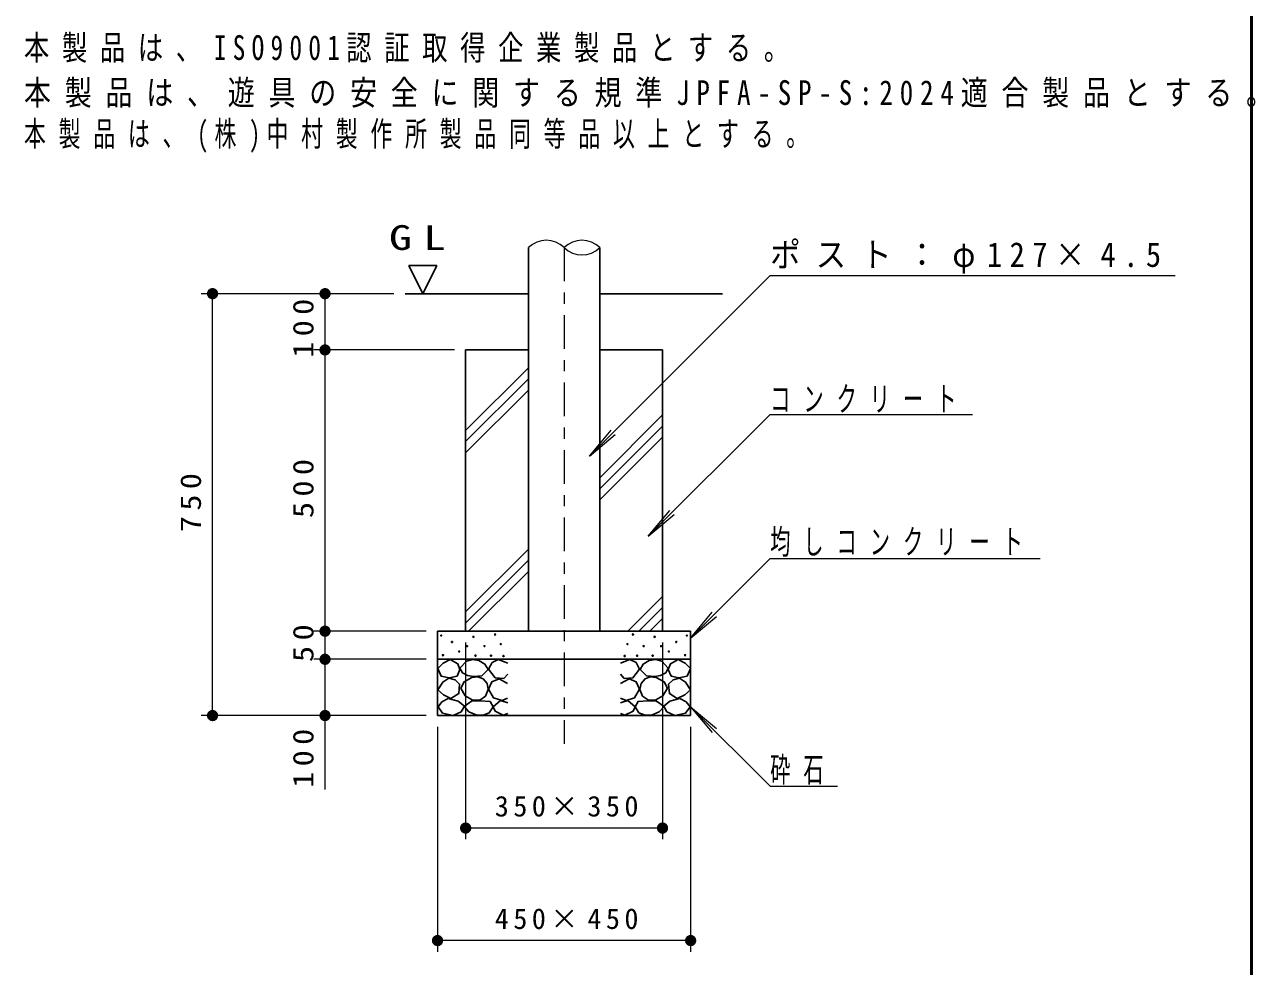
# Model space of a CAD drawing. Units: millimetres on the paper, with parts at other scales. Extents: x -365 to 0, y -26 to 257.
# Drawn here: x -109.1 to 0.3, y 45.7 to 129.4 of the extents above; entities that cross this region are included whole.
import ezdxf

# ---------------------------------------------------------------- set-up
doc = ezdxf.new("R2010")
doc.units = ezdxf.units.MM
doc.linetypes.add('USER2', pattern=[6, 3, -1, 1, -1])
doc.layers.add('LY_1', color=7, linetype='Continuous', lineweight=13)
doc.styles.add('ＭＳ ゴシック', font='')
doc.styles.get('ＭＳ ゴシック').set_extended_font_data('MS Gothic')

# ---------------------------------------------------------------- blocks, each defined once
blk = doc.blocks.new('filled_dot')
at = {"color": 0, "linetype": 'Continuous', "lineweight": -2, "const_width": 1.25}
blk.add_lwpolyline([(-0.625, 0, 1), (0.625, 0, 1)], format="xyb", close=True, dxfattribs=at)

msp = doc.modelspace()

# ---------------------------------------------------------------- linework, layer by layer
at = {"layer": 'LY_1', "lineweight": 50}
msp.add_line((0, 0), (0, 257), dxfattribs=at)
at = {"layer": 'LY_1', "lineweight": 25}
for p, q in [((-64.282, 109.604), (-64.282, 75.504)), ((-57.932, 109.604), (-57.932, 75.504)), ((-74.917, 108.004), (-73.667, 105.504)), ((-72.417, 108.004), (-74.917, 108.004)), ((-73.667, 105.504), (-72.417, 108.004)), ((-75.243, 105.504), (-64.282, 105.504)), ((-57.932, 105.504), (-47.016, 105.504)), ((-69.857, 100.504), (-64.282, 100.504)), ((-69.857, 100.504), (-69.857, 75.504)), ((-57.932, 100.504), (-52.357, 100.504)), ((-52.357, 100.504), (-52.357, 75.504)), ((-72.357, 75.504), (-49.857, 75.504)), ((-72.357, 75.504), (-72.357, 68.004)), ((-49.857, 75.504), (-49.857, 68.004)), ((-72.357, 73.004), (-49.857, 73.004)), ((-72.357, 68.004), (-49.857, 68.004))]:
    msp.add_line(p, q, dxfattribs=at)
at = {"layer": 'LY_1', "linetype": 'USER2'}
msp.add_line((-61.107, 109.604), (-61.107, 65.504), dxfattribs=at)
at = {"layer": 'LY_1'}
for p, q in [((-42.788, 107.133), (-58.857, 91.064)), ((-42.788, 107.133), (-6.788, 107.133)), ((-76.243, 105.504), (-93.357, 105.504)), ((-92.357, 68.004), (-92.357, 105.504)), ((-82.357, 100.504), (-82.357, 105.504)), ((-70.857, 100.504), (-83.357, 100.504)), ((-82.357, 75.504), (-82.357, 100.504)), ((-69.857, 93.343), (-64.282, 98.918)), ((-69.857, 92.353), (-64.282, 97.928)), ((-69.857, 91.363), (-64.282, 96.938)), ((-57.932, 89.146), (-52.357, 94.721)), ((-42.788, 94.774), (-53.625, 83.937)), ((-42.788, 94.774), (-24.788, 94.774)), ((-58.857, 91.064), (-56.929, 93.362)), ((-57.932, 88.156), (-52.357, 93.731)), ((-58.857, 91.064), (-56.559, 92.992)), ((-57.932, 87.166), (-52.357, 92.741)), ((-53.625, 83.937), (-51.696, 86.235)), ((-53.625, 83.937), (-51.326, 85.865)), ((-69.857, 77.221), (-64.282, 82.796)), ((-69.857, 76.231), (-64.282, 81.806)), ((-42.788, 81.961), (-49.857, 74.892)), ((-42.788, 81.961), (-18.788, 81.961)), ((-69.594, 75.504), (-64.282, 80.816)), ((-55.452, 75.504), (-52.357, 78.599)), ((-54.462, 75.504), (-52.357, 77.609)), ((-53.472, 75.504), (-52.357, 76.619)), ((-49.857, 74.892), (-47.929, 77.19)), ((-49.857, 74.892), (-47.559, 76.82)), ((-73.357, 75.504), (-83.357, 75.504)), ((-82.357, 73.004), (-82.357, 75.504)), ((-69.857, 74.504), (-69.857, 57.004)), ((-52.357, 74.504), (-52.357, 57.004)), ((-73.357, 73.004), (-83.357, 73.004)), ((-82.357, 61.444), (-82.357, 73.004)), ((-73.357, 68.004), (-93.357, 68.004)), ((-49.857, 68.794), (-47.929, 66.495)), ((-49.857, 68.794), (-47.559, 66.865)), ((-42.788, 61.724), (-49.857, 68.794)), ((-72.357, 67.004), (-72.357, 47.004)), ((-49.857, 67.004), (-49.857, 47.004)), ((-42.788, 61.724), (-36.788, 61.724)), ((-52.357, 58.004), (-69.857, 58.004)), ((-49.857, 48.004), (-72.357, 48.004))]:
    msp.add_line(p, q, dxfattribs=at)
at = {"layer": 'LY_1', "lineweight": 25}
for points in [[(-71.234, 72.974), (-71.868, 72.673), (-72.343, 72.198), (-72.042, 71.501), (-71.314, 71.358), (-70.617, 71.517), (-70.363, 72.103), (-70.553, 72.61)], [(-69.263, 72.979), (-69.79, 72.843), (-70.371, 72.208), (-70.142, 71.789), (-69.684, 71.552), (-69.169, 71.478), (-68.425, 71.546), (-67.858, 72.087), (-68.142, 72.587), (-68.675, 72.897)], [(-52.951, 72.979), (-52.423, 72.843), (-51.842, 72.208), (-52.072, 71.789), (-52.529, 71.552), (-53.045, 71.478), (-53.788, 71.546), (-54.356, 72.087), (-54.072, 72.587), (-53.539, 72.897)], [(-50.979, 72.974), (-50.346, 72.673), (-49.87, 72.198), (-50.171, 71.501), (-50.9, 71.358), (-51.597, 71.517), (-51.851, 72.103), (-51.661, 72.61)], [(-71.361, 71.326), (-71.9, 70.978), (-72.343, 70.297), (-71.836, 69.837), (-71.171, 69.52), (-70.474, 69.964), (-70.395, 70.804), (-70.803, 71.166)], [(-69.898, 69.762), (-69.277, 69.417), (-68.601, 69.37), (-68.088, 69.732), (-67.844, 70.33), (-67.956, 70.867), (-68.304, 71.276), (-68.77, 71.44), (-69.304, 71.384), (-69.994, 71.015), (-70.29, 70.438)], [(-52.315, 69.762), (-52.937, 69.417), (-53.613, 69.37), (-54.126, 69.732), (-54.37, 70.33), (-54.258, 70.867), (-53.91, 71.276), (-53.444, 71.44), (-52.91, 71.384), (-52.22, 71.015), (-51.923, 70.438)], [(-50.853, 71.326), (-50.314, 70.978), (-49.87, 70.297), (-50.377, 69.837), (-51.043, 69.52), (-51.74, 69.964), (-51.819, 70.804), (-51.411, 71.166)], [(-71.402, 69.53), (-71.971, 69.21), (-72.309, 68.788), (-71.905, 68.222), (-70.963, 68.019), (-70.247, 68.338), (-69.974, 68.843), (-70.513, 69.298)], [(-68.547, 69.323), (-69.331, 69.282), (-69.993, 68.809), (-69.561, 68.35), (-68.871, 68.039), (-68.306, 68.03), (-67.763, 68.255), (-67.425, 68.782), (-67.682, 69.269)], [(-53.667, 69.323), (-52.883, 69.282), (-52.221, 68.809), (-52.653, 68.35), (-53.342, 68.039), (-53.908, 68.03), (-54.451, 68.255), (-54.789, 68.782), (-54.532, 69.269)], [(-50.812, 69.53), (-50.243, 69.21), (-49.905, 68.788), (-50.308, 68.222), (-51.251, 68.019), (-51.967, 68.338), (-52.24, 68.843), (-51.701, 69.298)]]:
    msp.add_lwpolyline(points, close=True, dxfattribs=at)
for points in [[(-66.107, 72.669), (-66.962, 72.986), (-67.501, 72.716), (-67.818, 72.114), (-67.232, 71.354), (-66.455, 71.291), (-66.107, 71.687)], [(-56.107, 72.669), (-55.251, 72.986), (-54.713, 72.716), (-54.396, 72.114), (-54.982, 71.354), (-55.758, 71.291), (-56.107, 71.687)], [(-66.123, 70.863), (-66.883, 71.259), (-67.517, 71.005), (-67.818, 70.356), (-67.374, 69.58), (-66.614, 69.342), (-66.123, 69.548)], [(-56.091, 70.863), (-55.331, 71.259), (-54.697, 71.005), (-54.396, 70.356), (-54.84, 69.58), (-55.6, 69.342), (-56.091, 69.548)], [(-66.107, 69.136), (-66.772, 69.342), (-67.422, 68.787), (-67.248, 68.391), (-66.519, 68.027), (-66.107, 68.185)], [(-56.107, 69.136), (-55.442, 69.342), (-54.792, 68.787), (-54.966, 68.391), (-55.695, 68.027), (-56.107, 68.185)]]:
    msp.add_lwpolyline(points, dxfattribs=at)
for centre in [(-72.027, 75.113), (-71.076, 74.542), (-69.159, 75.002), (-67.236, 75.208), (-66.736, 74.357), (-55.478, 74.357), (-54.978, 75.208), (-53.055, 75.002), (-51.138, 74.542), (-50.187, 75.113), (-71.868, 73.37), (-70.427, 73.703), (-69.729, 74.178), (-68.985, 73.323), (-68.182, 74.181), (-67.601, 73.33), (-66.493, 73.303), (-55.721, 73.303), (-54.613, 73.33), (-54.032, 74.181), (-53.229, 73.323), (-52.484, 74.178), (-51.787, 73.703), (-50.346, 73.37)]:
    msp.add_circle(centre, 0.05, dxfattribs=at)
at = {"layer": 'LY_1'}
for centre, start, end in [((-62.694, 107.987), 45.52329, 134.47671), ((-59.519, 107.987), 45.52329, 134.47671), ((-59.519, 111.221), 225.52329, 314.47671)]:
    msp.add_arc(centre, 2.266, start, end, dxfattribs=at)

# ---------------------------------------------------------------- block references
at = {"layer": 'LY_1', "xscale": 0.4, "yscale": 0.4}
for p, rotation in [((-92.357, 105.504), 270), ((-82.357, 105.504), 270), ((-82.357, 100.504), 270), ((-82.357, 100.504), 90), ((-82.357, 75.504), 270), ((-82.357, 75.504), 90), ((-82.357, 73.004), 270), ((-82.357, 73.004), 90), ((-92.357, 68.004), 90), ((-82.357, 68.004), 90), ((-52.357, 58.004), 180), ((-49.857, 48.004), 180)]:
    msp.add_blockref('filled_dot', p, dxfattribs=dict(at, rotation=rotation))
for p in [(-69.857, 58.004), (-72.357, 48.004)]:
    msp.add_blockref('filled_dot', p, dxfattribs=at)

# ---------------------------------------------------------------- texts
at = {"layer": 'LY_1', "style": 'ＭＳ ゴシック'}
for s, insert, char_height, attachment_point in [('\\T1.5;\\W0.75;本製品は、ISO9001認証取得企業製品とする。', (-109.123, 126.033), 2.199, 7), ('\\T1.51;\\W0.8;本製品は、遊具の安全に関する規準JPFA-SP-S:2024適合製品とする。', (-109.123, 122.033), 2.199, 7), ('\\T1.58;\\W0.65;本製品は、(株)中村製作所製品同等品以上とする。', (-109.123, 118.033), 2.199, 7), ('\\T1.5;\\W1.35;GL', (-76.667, 110.475), 2.199, 4), ('\\T1.5;\\W0.9;ポスト：φ127×4.5', (-42.788, 107.283), 2.199, 7), ('\\T1.64;\\W0.6;コンクリート', (-42.788, 94.924), 2.199, 7), ('\\T1.64;\\W0.6;均しコンクリート', (-42.788, 82.111), 2.199, 7), ('\\T1.64;\\W0.6;砕石', (-42.788, 61.874), 2.199, 7), ('\\T1.32;350×350', (-60.682, 59.004), 1.833, 8), ('\\T1.32;450×450', (-60.682, 49.004), 1.833, 8)]:
    msp.add_mtext(s, dxfattribs=dict(at, insert=insert, char_height=char_height, attachment_point=attachment_point))
at = {"layer": 'LY_1', "char_height": 1.833, "attachment_point": 8, "rotation": 90, "style": 'ＭＳ ゴシック'}
for s, insert in [('\\T1.33;\\W1.15;100', (-83.357, 102.667)), ('\\T1.33;\\W1.15;500', (-83.357, 88.421)), ('\\T1.33;\\W1.15;750', (-93.357, 87.169)), ('\\T1.34;\\W1.15;50', (-83.357, 74.682)), ('\\T1.33;\\W1.15;100', (-83.357, 64.444))]:
    msp.add_mtext(s, dxfattribs=dict(at, insert=insert))

doc.saveas('drawing.dxf')
